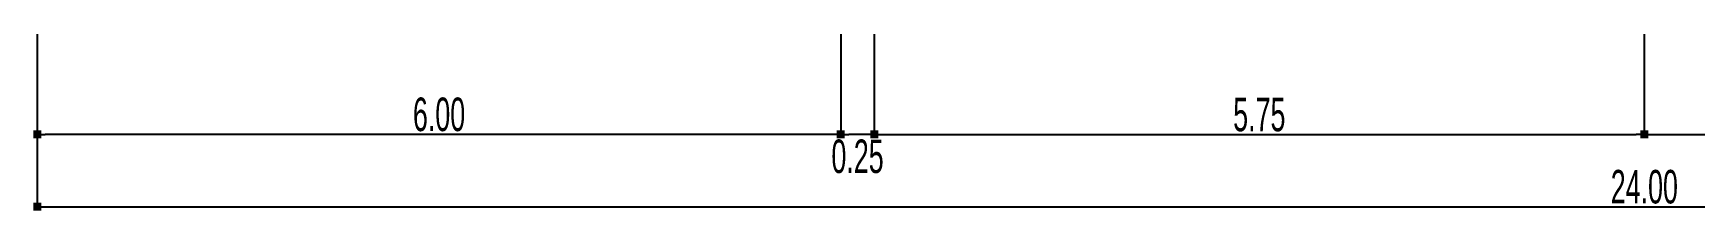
# Model space of a CAD drawing. Header units: millimetres. Extents: x 563079 to 571925, y 2063830 to 2067381.
# Drawn here: x 570807.4 to 570931.5, y 2066677.2 to 2066690.4 of the extents above; entities that cross this region are included whole.
import ezdxf

# ---------------------------------------------------------------- set-up
doc = ezdxf.new("R2010")
doc.units = ezdxf.units.MM
doc.header["$MEASUREMENT"] = 0
for name, color, linetype in [('Congchiuluc', 4, 'Continuous'), ('CONGDOC', 4, 'Continuous'), ('VE', 2, 'Continuous')]:
    doc.layers.add(name, color=color, linetype=linetype)
doc.styles.add('CHUKICHTHUOC', font='', dxfattribs={"width": 0.7})
doc.styles.get('CHUKICHTHUOC').set_extended_font_data('.VnArial NarrowH')
doc.dimstyles.new('TNDH', dxfattribs={"dimscale": 0, "dimtxt": 2.5, "dimasz": 0.6, "dimexe": 0.18, "dimexo": 0.0625, "dimgap": 0.2, "dimtad": 1, "dimlfac": 0.1, "dimzin": 0, "dimdsep": 46, "dimtxsty": 'CHUKICHTHUOC', "dimblk": 'BOXFILLED', "dimcen": 0.09, "dimclrd": 8, "dimclre": 8, "dimclrt": 4, "dimadec": 0, "dimazin": 0, "dimtfac": 1, "dimtofl": 0, "dimtmove": 2, "dimatfit": 3, "dimfxl": 1, "dimtolj": 1, "dimtzin": 0, "dimarcsym": 2})

# ---------------------------------------------------------------- blocks, each defined once
blk = doc.blocks.new('_BoxFilled')
at = {"color": 0, "linetype": 'ByBlock', "lineweight": -2}
blk.add_line((-0.5, 0), (-1, 0), dxfattribs=at)
at = {"color": 0, "linetype": 'ByBlock'}
blk.add_solid([(-0.5, 0.5), (0.5, 0.5), (-0.5, -0.5), (0.5, -0.5)], dxfattribs=at)
blk = doc.blocks.new('*D72')
at = {"layer": 'CONGDOC', "color": 8, "linetype": 'Continuous', "lineweight": -2, "transparency": 16777216}
for p, q in [((570807.73, 2066690.35), (570807.73, 2066677.28)), ((571047.73, 2066690.35), (571047.73, 2066677.28)), ((570808.33, 2066677.46), (571047.13, 2066677.46))]:
    blk.add_line(p, q, dxfattribs=at)
at = {"layer": 'Defpoints', "color": 0, "linetype": 'Continuous', "transparency": 16777216}
for p in [(570807.73, 2066690.41), (571047.73, 2066690.41), (571047.73, 2066677.46)]:
    blk.add_point(p, dxfattribs=at)
at = {"layer": 'CONGDOC', "color": 8, "linetype": 'Continuous', "lineweight": -2, "transparency": 16777216, "xscale": 0.6, "yscale": 0.6, "zscale": 0.6, "rotation": 180}
blk.add_blockref('_BoxFilled', (570807.73, 2066677.46), dxfattribs=at)
at = {"layer": 'CONGDOC', "color": 8, "linetype": 'Continuous', "lineweight": -2, "transparency": 16777216, "xscale": 0.6, "yscale": 0.6, "zscale": 0.6}
blk.add_blockref('_BoxFilled', (571047.73, 2066677.46), dxfattribs=at)
at = {"layer": 'CONGDOC', "color": 4, "linetype": 'Continuous', "transparency": 16777216, "insert": (570927.73, 2066678.94), "char_height": 2.5, "attachment_point": 5, "style": 'CHUKICHTHUOC'}
blk.add_mtext('\\A1;24.00', dxfattribs=at)
blk = doc.blocks.new('*D74')
at = {"layer": 'Defpoints', "color": 0, "transparency": 16777216}
for p in [(570870.23, 2066690.41), (570927.73, 2066690.41), (570927.73, 2066682.86)]:
    blk.add_point(p, dxfattribs=at)
at = {"layer": 'VE', "color": 8, "lineweight": -2, "transparency": 16777216}
for p, q in [((570870.23, 2066690.35), (570870.23, 2066682.68)), ((570927.73, 2066690.35), (570927.73, 2066682.68)), ((570870.83, 2066682.86), (570927.13, 2066682.86))]:
    blk.add_line(p, q, dxfattribs=at)
at = {"layer": 'VE', "color": 8, "lineweight": -2, "transparency": 16777216, "xscale": 0.6, "yscale": 0.6, "zscale": 0.6, "rotation": 180}
blk.add_blockref('_BoxFilled', (570870.23, 2066682.86), dxfattribs=at)
at = {"layer": 'VE', "color": 8, "lineweight": -2, "transparency": 16777216, "xscale": 0.6, "yscale": 0.6, "zscale": 0.6}
blk.add_blockref('_BoxFilled', (570927.73, 2066682.86), dxfattribs=at)
at = {"layer": 'VE', "color": 4, "lineweight": 0, "transparency": 16777216, "insert": (570898.98, 2066684.33), "char_height": 2.5, "attachment_point": 5, "style": 'CHUKICHTHUOC'}
blk.add_mtext('\\A1;5.75', dxfattribs=at)
blk = doc.blocks.new('*D78')
at = {"layer": 'Congchiuluc', "color": 8, "lineweight": -2, "transparency": 16777216}
for p, q in [((570927.73, 2066690.35), (570927.73, 2066682.68)), ((570985.23, 2066690.35), (570985.23, 2066682.68)), ((570928.33, 2066682.86), (570984.63, 2066682.86))]:
    blk.add_line(p, q, dxfattribs=at)
at = {"layer": 'Defpoints', "color": 0, "transparency": 16777216}
for p in [(570927.73, 2066690.41), (570985.23, 2066690.41), (570985.23, 2066682.86)]:
    blk.add_point(p, dxfattribs=at)
at = {"layer": 'Congchiuluc', "color": 8, "lineweight": -2, "transparency": 16777216, "xscale": 0.6, "yscale": 0.6, "zscale": 0.6, "rotation": 180}
blk.add_blockref('_BoxFilled', (570927.73, 2066682.86), dxfattribs=at)
at = {"layer": 'Congchiuluc', "color": 8, "lineweight": -2, "transparency": 16777216, "xscale": 0.6, "yscale": 0.6, "zscale": 0.6}
blk.add_blockref('_BoxFilled', (570985.23, 2066682.86), dxfattribs=at)
at = {"layer": 'Congchiuluc', "color": 4, "lineweight": 0, "transparency": 16777216, "insert": (570956.48, 2066684.33), "char_height": 2.5, "attachment_point": 5, "style": 'CHUKICHTHUOC'}
blk.add_mtext('\\A1;5.75', dxfattribs=at)
blk = doc.blocks.new('*D93')
at = {"layer": 'Congchiuluc', "color": 8, "lineweight": -2, "transparency": 16777216}
for p, q in [((570867.73, 2066690.35), (570867.73, 2066682.68)), ((570870.23, 2066690.35), (570870.23, 2066682.68)), ((570869.63, 2066682.86), (570868.33, 2066682.86))]:
    blk.add_line(p, q, dxfattribs=at)
at = {"layer": 'Defpoints', "color": 0, "transparency": 16777216}
for p in [(570867.73, 2066690.41), (570870.23, 2066690.41), (570867.73, 2066682.86)]:
    blk.add_point(p, dxfattribs=at)
at = {"layer": 'Congchiuluc', "color": 8, "lineweight": -2, "transparency": 16777216, "xscale": 0.6, "yscale": 0.6, "zscale": 0.6, "rotation": 180}
blk.add_blockref('_BoxFilled', (570867.73, 2066682.86), dxfattribs=at)
at = {"layer": 'Congchiuluc', "color": 8, "lineweight": -2, "transparency": 16777216, "xscale": 0.6, "yscale": 0.6, "zscale": 0.6}
blk.add_blockref('_BoxFilled', (570870.23, 2066682.86), dxfattribs=at)
at = {"layer": 'Congchiuluc', "color": 4, "lineweight": 0, "transparency": 16777216, "insert": (570868.98, 2066681.21), "char_height": 2.5, "attachment_point": 5, "style": 'CHUKICHTHUOC'}
blk.add_mtext('\\A1;0.25', dxfattribs=at)
blk = doc.blocks.new('*D94')
at = {"layer": 'Congchiuluc', "color": 8, "lineweight": -2, "transparency": 16777216}
for p, q in [((570807.73, 2066690.35), (570807.73, 2066682.68)), ((570867.73, 2066690.28), (570867.73, 2066682.68)), ((570867.13, 2066682.86), (570808.33, 2066682.86))]:
    blk.add_line(p, q, dxfattribs=at)
at = {"layer": 'Defpoints', "color": 0, "transparency": 16777216}
for p in [(570807.73, 2066690.41), (570867.73, 2066690.35), (570807.73, 2066682.86)]:
    blk.add_point(p, dxfattribs=at)
at = {"layer": 'Congchiuluc', "color": 8, "lineweight": -2, "transparency": 16777216, "xscale": 0.6, "yscale": 0.6, "zscale": 0.6, "rotation": 180}
blk.add_blockref('_BoxFilled', (570807.73, 2066682.86), dxfattribs=at)
at = {"layer": 'Congchiuluc', "color": 8, "lineweight": -2, "transparency": 16777216, "xscale": 0.6, "yscale": 0.6, "zscale": 0.6}
blk.add_blockref('_BoxFilled', (570867.73, 2066682.86), dxfattribs=at)
at = {"layer": 'Congchiuluc', "color": 4, "lineweight": 0, "transparency": 16777216, "insert": (570837.73, 2066684.34), "char_height": 2.5, "attachment_point": 5, "style": 'CHUKICHTHUOC'}
blk.add_mtext('\\A1;6.00', dxfattribs=at)

msp = doc.modelspace()

# ---------------------------------------------------------------- dimensions: what is measured, and where the dimension line sits
at = {"layer": 'Congchiuluc', "lineweight": 0}
dim = msp.add_linear_dim(base=(570807.72639, 2066682.85951), p1=(570867.72639, 2066690.34696), p2=(570807.72639, 2066690.40946), angle=180, dimstyle='TNDH', override={"dimscale": 1}, dxfattribs=at)
dim.commit()
dim.dimension.update_dxf_attribs({"geometry": '*D94', "text_midpoint": (570837.72639, 2066684.33594)})
dim = msp.add_linear_dim(base=(570867.72639, 2066682.85951), p1=(570870.22639, 2066690.40946), p2=(570867.72639, 2066690.40946), angle=180, dimstyle='TNDH', override={"dimscale": 1}, dxfattribs=at)
dim.commit()
dim.dimension.update_dxf_attribs({"geometry": '*D93', "text_midpoint": (570868.97639, 2066681.21475), "dimtype": 160})
dim = msp.add_linear_dim(base=(570985.22639, 2066682.85951), p1=(570927.72639, 2066690.40946), p2=(570985.22639, 2066690.40946), dimstyle='TNDH', override={"dimscale": 1}, dxfattribs=at)
dim.commit()
dim.dimension.update_dxf_attribs({"geometry": '*D78', "text_midpoint": (570956.47639, 2066684.33082)})
at = {"layer": 'CONGDOC', "linetype": 'Continuous'}
dim = msp.add_linear_dim(base=(571047.72639, 2066677.46235), p1=(570807.72639, 2066690.40946), p2=(571047.72639, 2066690.40946), dimstyle='TNDH', override={"dimscale": 1}, dxfattribs=at)
dim.commit()
dim.dimension.update_dxf_attribs({"geometry": '*D72', "text_midpoint": (570927.72639, 2066678.93878)})
at = {"layer": 'VE', "lineweight": 0}
dim = msp.add_linear_dim(base=(570927.72639, 2066682.85951), p1=(570870.22639, 2066690.40946), p2=(570927.72639, 2066690.40946), dimstyle='TNDH', override={"dimscale": 1}, dxfattribs=at)
dim.commit()
dim.dimension.update_dxf_attribs({"geometry": '*D74', "text_midpoint": (570898.97639, 2066684.33082)})

doc.saveas('drawing.dxf')
